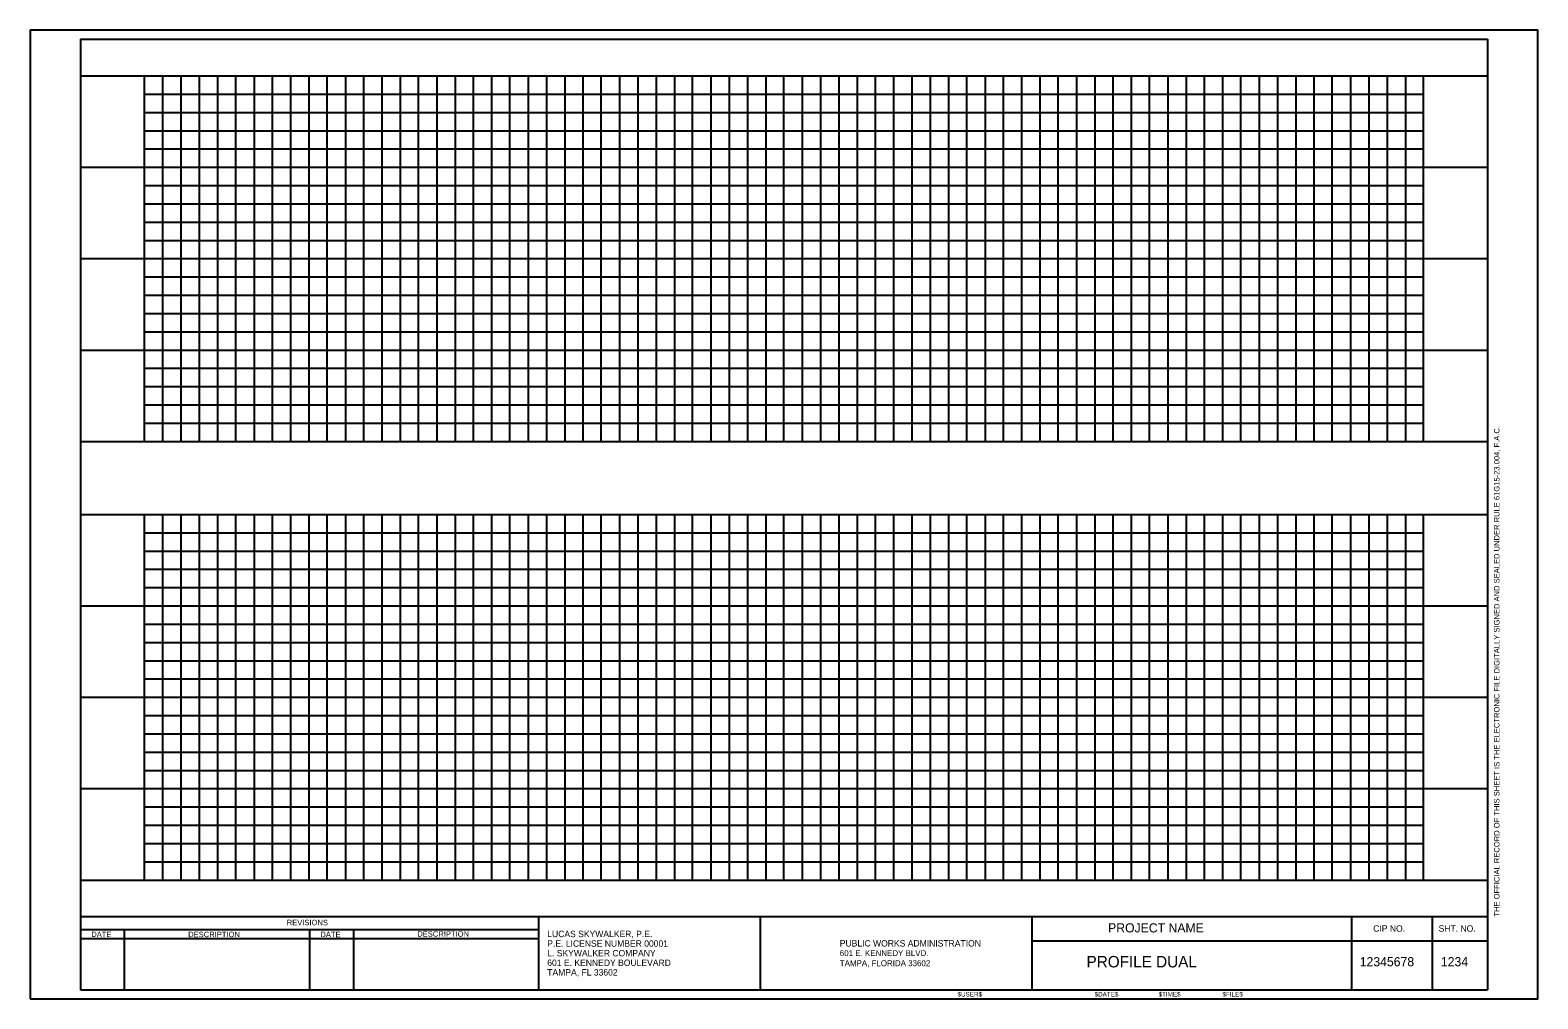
# Model space of a CAD drawing. Extents: x 100123 to 100783, y 99999 to 100423.
import ezdxf

# ---------------------------------------------------------------- set-up
doc = ezdxf.new("R2010")
doc.units = 0
for name, color, linetype in [('AdhocPoint_dp', 7, 'Continuous'), ('GridMaj_dp', 7, 'Continuous'), ('GridMinSub_dp', 7, 'Continuous'), ('PlotBorder_dp', 7, 'Continuous'), ('SheetBorder_dp', 7, 'Continuous'), ('SheetLines_dp', 7, 'Continuous'), ('TextMinor', 7, 'Continuous'), ('TextMisc', 7, 'Continuous'), ('TextNotes', 7, 'Continuous'), ('TextShtNo', 7, 'Continuous')]:
    doc.layers.add(name, color=color, linetype=linetype)

msp = doc.modelspace()

# ---------------------------------------------------------------- linework, layer by layer
at = {"layer": 'AdhocPoint_dp'}
msp.add_line((100123.17, 99999.1), (100123.17, 99999.1), dxfattribs=at)
at = {"layer": 'GridMaj_dp'}
for p, q in [((100145.17, 100403.1), (100761.17, 100403.1)), ((100173.17, 100243.1), (100173.17, 100403.1)), ((100213.17, 100243.1), (100213.17, 100403.1)), ((100253.17, 100243.1), (100253.17, 100403.1)), ((100293.17, 100243.1), (100293.17, 100403.1)), ((100333.17, 100243.1), (100333.17, 100403.1)), ((100373.17, 100243.1), (100373.17, 100403.1)), ((100413.17, 100243.1), (100413.17, 100403.1)), ((100453.17, 100243.1), (100453.17, 100403.1)), ((100493.17, 100243.1), (100493.17, 100403.1)), ((100533.17, 100243.1), (100533.17, 100403.1)), ((100573.17, 100243.1), (100573.17, 100403.1)), ((100613.17, 100243.1), (100613.17, 100403.1)), ((100653.17, 100243.1), (100653.17, 100403.1)), ((100693.17, 100243.1), (100693.17, 100403.1)), ((100733.17, 100243.1), (100733.17, 100403.1)), ((100145.17, 100363.1), (100761.17, 100363.1)), ((100145.17, 100323.1), (100761.17, 100323.1)), ((100145.17, 100283.1), (100761.17, 100283.1)), ((100145.17, 100243.1), (100761.17, 100243.1)), ((100145.17, 100211.1), (100761.17, 100211.1)), ((100173.17, 100051.1), (100173.17, 100211.1)), ((100213.17, 100051.1), (100213.17, 100211.1)), ((100253.17, 100051.1), (100253.17, 100211.1)), ((100293.17, 100051.1), (100293.17, 100211.1)), ((100333.17, 100051.1), (100333.17, 100211.1)), ((100373.17, 100051.1), (100373.17, 100211.1)), ((100413.17, 100051.1), (100413.17, 100211.1)), ((100453.17, 100051.1), (100453.17, 100211.1)), ((100493.17, 100051.1), (100493.17, 100211.1)), ((100533.17, 100051.1), (100533.17, 100211.1)), ((100573.17, 100051.1), (100573.17, 100211.1)), ((100613.17, 100051.1), (100613.17, 100211.1)), ((100653.17, 100051.1), (100653.17, 100211.1)), ((100693.17, 100051.1), (100693.17, 100211.1)), ((100733.17, 100051.1), (100733.17, 100211.1)), ((100145.17, 100171.1), (100761.17, 100171.1)), ((100145.17, 100131.1), (100761.17, 100131.1)), ((100145.17, 100091.1), (100761.17, 100091.1)), ((100145.17, 100051.1), (100761.17, 100051.1))]:
    msp.add_line(p, q, dxfattribs=at)
at = {"layer": 'GridMinSub_dp'}
for p, q in [((100181.17, 100403.1), (100181.17, 100243.1)), ((100189.17, 100403.1), (100189.17, 100243.1)), ((100197.17, 100403.1), (100197.17, 100243.1)), ((100205.17, 100403.1), (100205.17, 100243.1)), ((100221.17, 100403.1), (100221.17, 100243.1)), ((100229.17, 100403.1), (100229.17, 100243.1)), ((100237.17, 100403.1), (100237.17, 100243.1)), ((100245.17, 100403.1), (100245.17, 100243.1)), ((100261.17, 100403.1), (100261.17, 100243.1)), ((100269.17, 100403.1), (100269.17, 100243.1)), ((100277.17, 100403.1), (100277.17, 100243.1)), ((100285.17, 100403.1), (100285.17, 100243.1)), ((100301.17, 100403.1), (100301.17, 100243.1)), ((100309.17, 100403.1), (100309.17, 100243.1)), ((100317.17, 100403.1), (100317.17, 100243.1)), ((100325.17, 100403.1), (100325.17, 100243.1)), ((100341.17, 100403.1), (100341.17, 100243.1)), ((100349.17, 100403.1), (100349.17, 100243.1)), ((100357.17, 100403.1), (100357.17, 100243.1)), ((100365.17, 100403.1), (100365.17, 100243.1)), ((100381.17, 100403.1), (100381.17, 100243.1)), ((100389.17, 100403.1), (100389.17, 100243.1)), ((100397.17, 100403.1), (100397.17, 100243.1)), ((100405.17, 100403.1), (100405.17, 100243.1)), ((100421.17, 100403.1), (100421.17, 100243.1)), ((100429.17, 100403.1), (100429.17, 100243.1)), ((100437.17, 100403.1), (100437.17, 100243.1)), ((100445.17, 100403.1), (100445.17, 100243.1)), ((100461.17, 100403.1), (100461.17, 100243.1)), ((100469.17, 100403.1), (100469.17, 100243.1)), ((100477.17, 100403.1), (100477.17, 100243.1)), ((100485.17, 100403.1), (100485.17, 100243.1)), ((100501.17, 100403.1), (100501.17, 100243.1)), ((100509.17, 100403.1), (100509.17, 100243.1)), ((100517.17, 100403.1), (100517.17, 100243.1)), ((100525.17, 100403.1), (100525.17, 100243.1)), ((100541.17, 100403.1), (100541.17, 100243.1)), ((100549.17, 100403.1), (100549.17, 100243.1)), ((100557.17, 100403.1), (100557.17, 100243.1)), ((100565.17, 100403.1), (100565.17, 100243.1)), ((100581.17, 100403.1), (100581.17, 100243.1)), ((100589.17, 100403.1), (100589.17, 100243.1)), ((100597.17, 100403.1), (100597.17, 100243.1)), ((100605.17, 100403.1), (100605.17, 100243.1)), ((100621.17, 100403.1), (100621.17, 100243.1)), ((100629.17, 100403.1), (100629.17, 100243.1)), ((100637.17, 100403.1), (100637.17, 100243.1)), ((100645.17, 100403.1), (100645.17, 100243.1)), ((100661.17, 100403.1), (100661.17, 100243.1)), ((100669.17, 100403.1), (100669.17, 100243.1)), ((100677.17, 100403.1), (100677.17, 100243.1)), ((100685.17, 100403.1), (100685.17, 100243.1)), ((100701.17, 100403.1), (100701.17, 100243.1)), ((100709.17, 100403.1), (100709.17, 100243.1)), ((100717.17, 100403.1), (100717.17, 100243.1)), ((100725.17, 100403.1), (100725.17, 100243.1)), ((100173.17, 100395.1), (100733.17, 100395.1)), ((100173.17, 100387.1), (100733.17, 100387.1)), ((100173.17, 100379.1), (100733.17, 100379.1)), ((100173.17, 100371.1), (100733.17, 100371.1)), ((100173.17, 100355.1), (100733.17, 100355.1)), ((100173.17, 100347.1), (100733.17, 100347.1)), ((100173.17, 100339.1), (100733.17, 100339.1)), ((100173.17, 100331.1), (100733.17, 100331.1)), ((100173.17, 100315.1), (100733.17, 100315.1)), ((100173.17, 100307.1), (100733.17, 100307.1)), ((100173.17, 100299.1), (100733.17, 100299.1)), ((100173.17, 100291.1), (100733.17, 100291.1)), ((100173.17, 100275.1), (100733.17, 100275.1)), ((100173.17, 100267.1), (100733.17, 100267.1)), ((100173.17, 100259.1), (100733.17, 100259.1)), ((100173.17, 100251.1), (100733.17, 100251.1)), ((100181.17, 100211.1), (100181.17, 100051.1)), ((100189.17, 100211.1), (100189.17, 100051.1)), ((100197.17, 100211.1), (100197.17, 100051.1)), ((100205.17, 100211.1), (100205.17, 100051.1)), ((100221.17, 100211.1), (100221.17, 100051.1)), ((100229.17, 100211.1), (100229.17, 100051.1)), ((100237.17, 100211.1), (100237.17, 100051.1)), ((100245.17, 100211.1), (100245.17, 100051.1)), ((100261.17, 100211.1), (100261.17, 100051.1)), ((100269.17, 100211.1), (100269.17, 100051.1)), ((100277.17, 100211.1), (100277.17, 100051.1)), ((100285.17, 100211.1), (100285.17, 100051.1)), ((100301.17, 100211.1), (100301.17, 100051.1)), ((100309.17, 100211.1), (100309.17, 100051.1)), ((100317.17, 100211.1), (100317.17, 100051.1)), ((100325.17, 100211.1), (100325.17, 100051.1)), ((100341.17, 100211.1), (100341.17, 100051.1)), ((100349.17, 100211.1), (100349.17, 100051.1)), ((100357.17, 100211.1), (100357.17, 100051.1)), ((100365.17, 100211.1), (100365.17, 100051.1)), ((100381.17, 100211.1), (100381.17, 100051.1)), ((100389.17, 100211.1), (100389.17, 100051.1)), ((100397.17, 100211.1), (100397.17, 100051.1)), ((100405.17, 100211.1), (100405.17, 100051.1)), ((100421.17, 100211.1), (100421.17, 100051.1)), ((100429.17, 100211.1), (100429.17, 100051.1)), ((100437.17, 100211.1), (100437.17, 100051.1)), ((100445.17, 100211.1), (100445.17, 100051.1)), ((100461.17, 100211.1), (100461.17, 100051.1)), ((100469.17, 100211.1), (100469.17, 100051.1)), ((100477.17, 100211.1), (100477.17, 100051.1)), ((100485.17, 100211.1), (100485.17, 100051.1)), ((100501.17, 100211.1), (100501.17, 100051.1)), ((100509.17, 100211.1), (100509.17, 100051.1)), ((100517.17, 100211.1), (100517.17, 100051.1)), ((100525.17, 100211.1), (100525.17, 100051.1)), ((100541.17, 100211.1), (100541.17, 100051.1)), ((100549.17, 100211.1), (100549.17, 100051.1)), ((100557.17, 100211.1), (100557.17, 100051.1)), ((100565.17, 100211.1), (100565.17, 100051.1)), ((100581.17, 100211.1), (100581.17, 100051.1)), ((100589.17, 100211.1), (100589.17, 100051.1)), ((100597.17, 100211.1), (100597.17, 100051.1)), ((100605.17, 100211.1), (100605.17, 100051.1)), ((100621.17, 100211.1), (100621.17, 100051.1)), ((100629.17, 100211.1), (100629.17, 100051.1)), ((100637.17, 100211.1), (100637.17, 100051.1)), ((100645.17, 100211.1), (100645.17, 100051.1)), ((100661.17, 100211.1), (100661.17, 100051.1)), ((100669.17, 100211.1), (100669.17, 100051.1)), ((100677.17, 100211.1), (100677.17, 100051.1)), ((100685.17, 100211.1), (100685.17, 100051.1)), ((100701.17, 100211.1), (100701.17, 100051.1)), ((100709.17, 100211.1), (100709.17, 100051.1)), ((100717.17, 100211.1), (100717.17, 100051.1)), ((100725.17, 100211.1), (100725.17, 100051.1)), ((100173.17, 100203.1), (100733.17, 100203.1)), ((100173.17, 100195.1), (100733.17, 100195.1)), ((100173.17, 100187.1), (100733.17, 100187.1)), ((100173.17, 100179.1), (100733.17, 100179.1)), ((100173.17, 100163.1), (100733.17, 100163.1)), ((100173.17, 100155.1), (100733.17, 100155.1)), ((100173.17, 100147.1), (100733.17, 100147.1)), ((100173.17, 100139.1), (100733.17, 100139.1)), ((100173.17, 100123.1), (100733.17, 100123.1)), ((100173.17, 100115.1), (100733.17, 100115.1)), ((100173.17, 100107.1), (100733.17, 100107.1)), ((100173.17, 100099.1), (100733.17, 100099.1)), ((100173.17, 100083.1), (100733.17, 100083.1)), ((100173.17, 100075.1), (100733.17, 100075.1)), ((100173.17, 100067.1), (100733.17, 100067.1)), ((100173.17, 100059.1), (100733.17, 100059.1))]:
    msp.add_line(p, q, dxfattribs=at)
at = {"layer": 'PlotBorder_dp'}
msp.add_lwpolyline([(100123.17, 99999.1), (100783.17, 99999.1), (100783.17, 100423.1), (100123.17, 100423.1)], close=True, dxfattribs=at)
at = {"layer": 'SheetBorder_dp'}
for p, q in [((100145.17, 100419.1), (100145.17, 100003.1)), ((100145.17, 100419.1), (100761.17, 100419.1)), ((100761.17, 100419.1), (100761.17, 100003.1)), ((100145.17, 100035.1), (100761.17, 100035.1)), ((100145.17, 100003.1), (100761.17, 100003.1))]:
    msp.add_line(p, q, dxfattribs=at)
at = {"layer": 'SheetLines_dp'}
for p, q in [((100345.76, 100035.1), (100345.76, 100003.1)), ((100442.8, 100035.1), (100442.8, 100003.1)), ((100561.76, 100003.1), (100561.76, 100035.1)), ((100701.76, 100003.1), (100701.76, 100035.1)), ((100737.13, 100003.1), (100737.13, 100035.1)), ((100145.17, 100029.5), (100345.76, 100029.5)), ((100145.17, 100025.5), (100345.76, 100025.5)), ((100164.37, 100029.5), (100164.37, 100003.1)), ((100245.47, 100029.5), (100245.47, 100003.1)), ((100264.67, 100029.5), (100264.67, 100003.1)), ((100561.76, 100024.43), (100761.17, 100024.43))]:
    msp.add_line(p, q, dxfattribs=at)

# ---------------------------------------------------------------- texts
at = {"layer": 'TextMinor'}
msp.add_text('$USER$', height=2, dxfattribs=at).set_placement((100529.13, 100000.1))
for s, p in [('$DATE$', (100589.13, 100000.1)), ('$TIME$', (100617.13, 100000.1)), ('$FILE$', (100645.13, 100000.1))]:
    msp.add_text(s, height=2, rotation=360, dxfattribs=at).set_placement(p)
at = {"layer": 'TextMisc'}
for s, height, rotation, p in [('THE OFFICIAL RECORD OF THIS SHEET IS THE ELECTRONIC FILE DIGITALLY SIGNED AND SEALED UNDER RULE 61G15-23.004, F.A.C.', 2.4, 90, (100766.37, 100035.1)), ('CIP NO.', 2.8, 359.86066, (100711.11, 100028.5)), ('SHT. NO.', 2.8, 359.86066, (100739.73, 100028.5)), ('DATE', 2.4, 359.86925, (100149.93, 100026.14)), ('DESCRIPTION', 2.4, 0.04975, (100192.36, 100026.09)), ('DATE', 2.4, 359.86925, (100250.22, 100026.11)), ('DESCRIPTION', 2.4, 0.04975, (100292.65, 100026.29))]:
    msp.add_text(s, height=height, rotation=rotation, dxfattribs=at).set_placement(p)
for s, height, p in [('REVISIONS', 2.4, (100235.49, 100031.3)), ('      PROJECT NAME        ', 4, (100586.13, 100028.17)), ('PUBLIC WORKS ADMINISTRATION', 2.8, (100477.59, 100022)), ('601 E. KENNEDY BLVD.', 2.6, (100477.59, 100017.8)), ('         PROFILE DUAL          ', 5, (100568.9, 100012.86)), ('TAMPA, FLORIDA 33602', 2.6, (100477.59, 100013.4))]:
    msp.add_text(s, height=height, dxfattribs=at).set_placement(p)
at = {"layer": 'TextNotes'}
for s, p in [('LUCAS SKYWALKER, P.E.', (100349.54, 100026.1)), ('P.E. LICENSE NUMBER 00001', (100349.54, 100021.9)), ('L. SKYWALKER COMPANY', (100349.54, 100017.7)), ('TAMPA, FL 33602', (100349.54, 100009.3)), ('601 E. KENNEDY BOULEVARD', (100349.54, 100013.5))]:
    msp.add_text(s, height=2.8, dxfattribs=at).set_placement(p)
at = {"layer": 'TextShtNo'}
for s, p in [('12345678', (100705.21, 100013.36)), (' 1234 ', (100739.24, 100013.36))]:
    msp.add_text(s, height=4, dxfattribs=at).set_placement(p)

doc.saveas('drawing.dxf')
